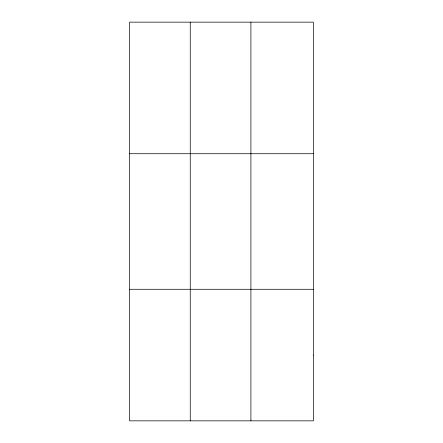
<?xml version="1.0" encoding="UTF-8"?>
<svg xmlns="http://www.w3.org/2000/svg" width="443" height="443" viewBox="0 0 443 443"><rect width="100%" height="100%" fill="white"/><g stroke="black" fill="none" stroke-linecap="round" stroke-linejoin="round"><path stroke-width="0.66" d="M190.257 420.85L190.257 22.15M250.904 420.85L250.904 22.15M129.616 153.721L313.384 153.721M129.616 289.279L313.384 289.279M313.384 355.065L313.384 420.85L129.616 420.85L129.616 22.15L313.384 22.15L313.384 355.065"/></g></svg>
